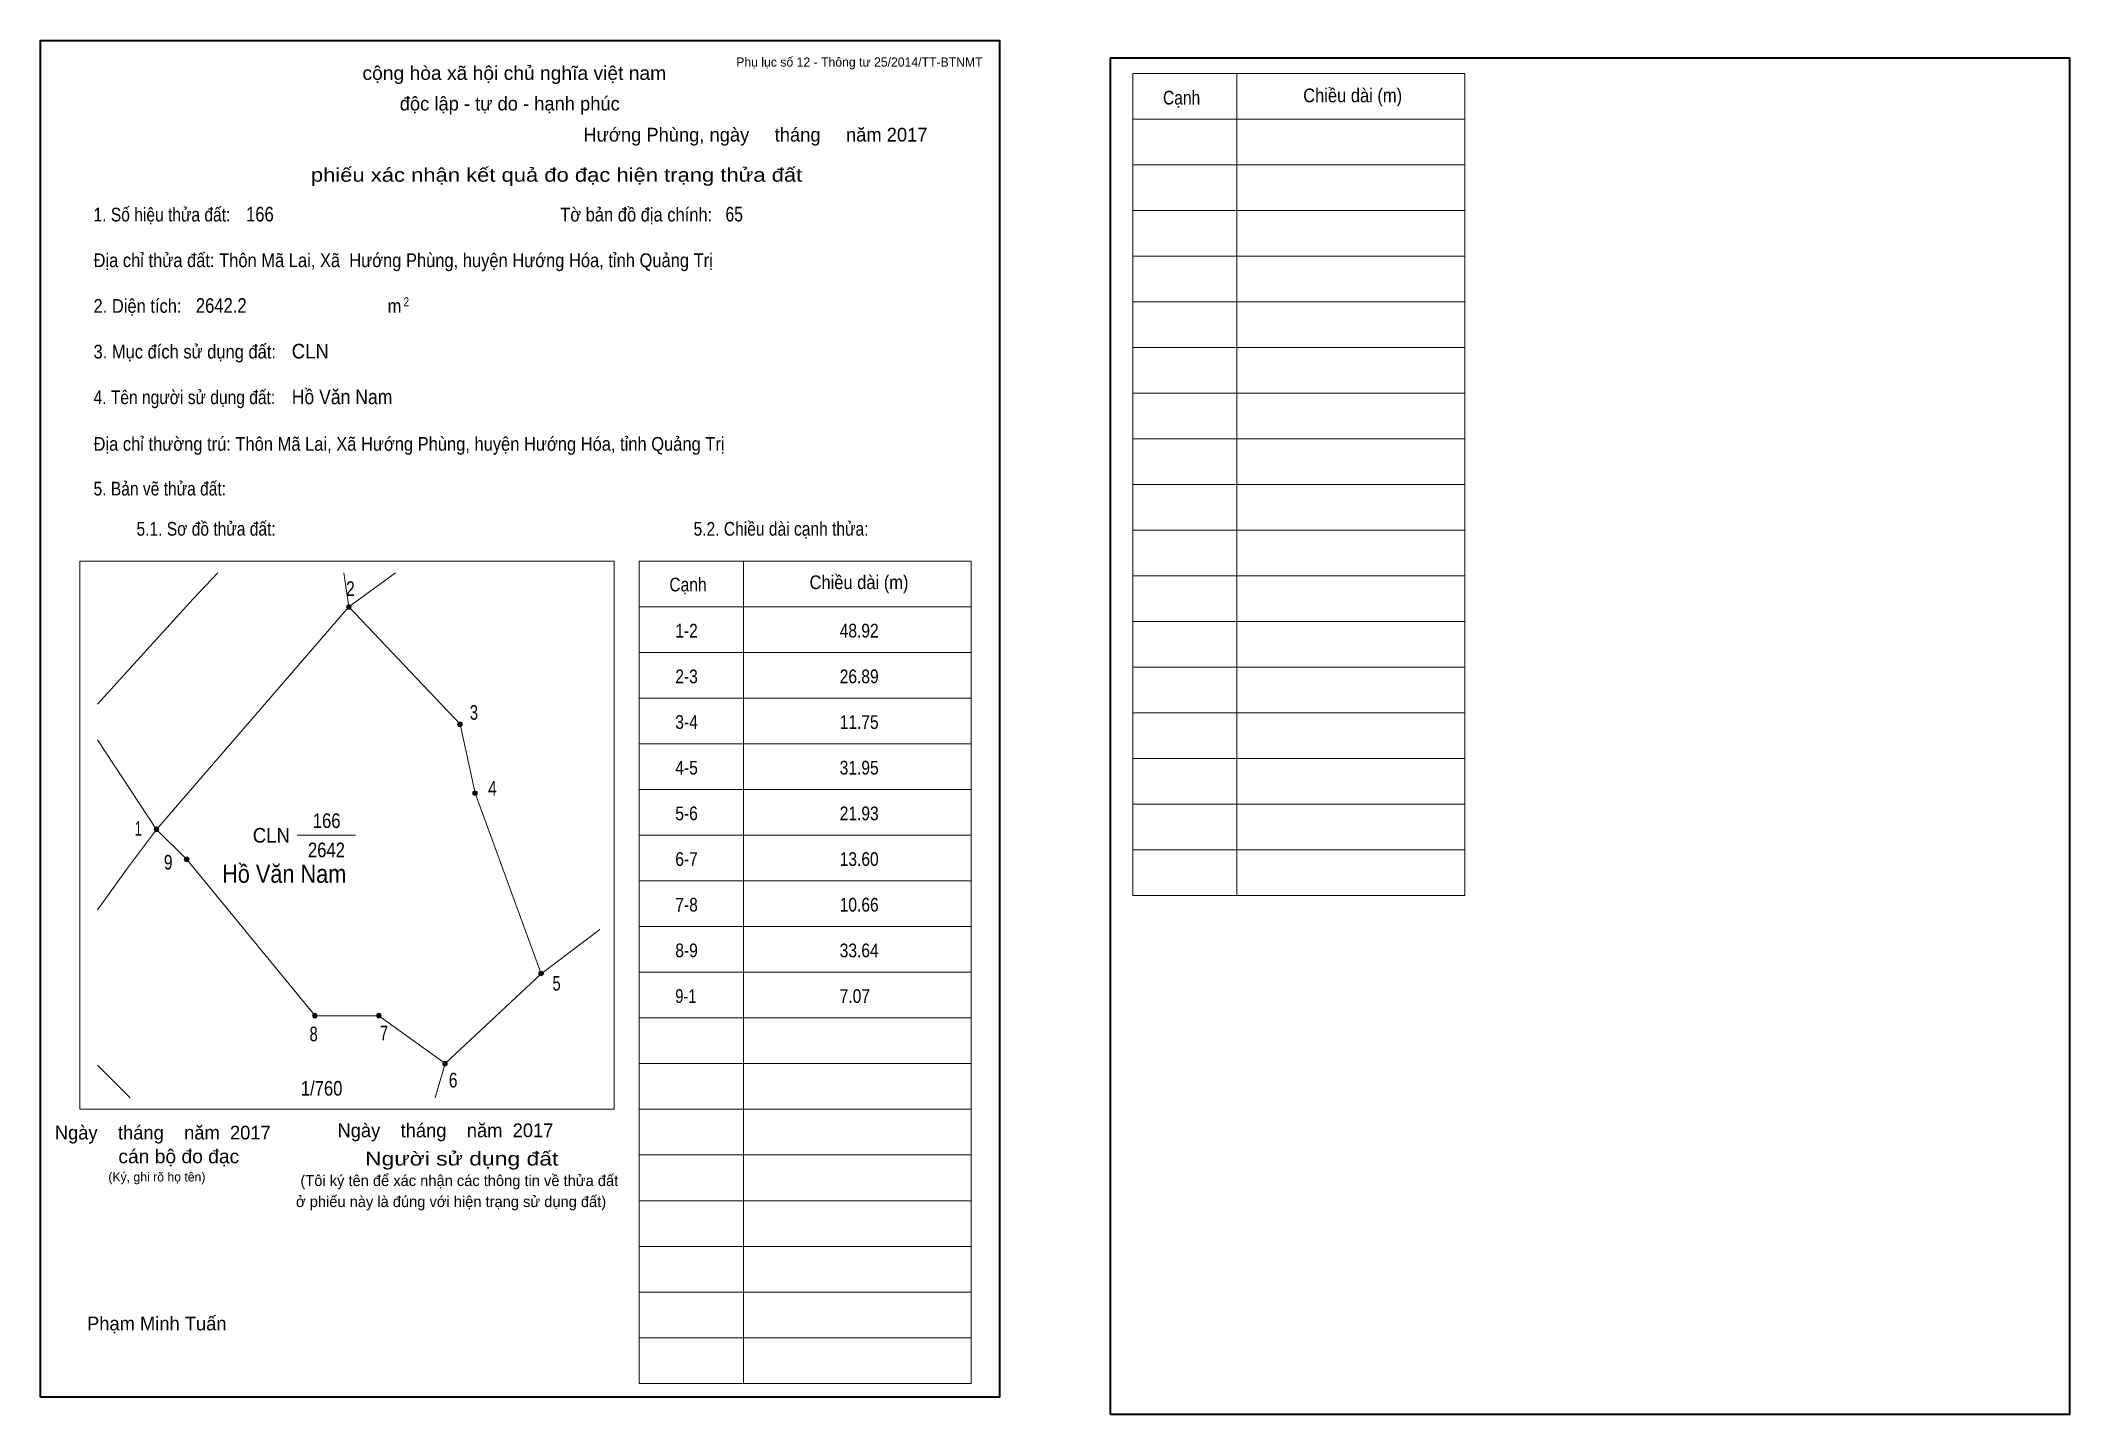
# Model space of a CAD drawing. Header units: centimetres. Extents: x 0 to 44.4, y -0.4 to 29.7.
import ezdxf
from ezdxf.enums import TextEntityAlignment as Align

# ---------------------------------------------------------------- set-up
doc = ezdxf.new("R2010")
doc.units = ezdxf.units.CM
doc.header["$LTSCALE"] = 0.12
for name, color, linetype in [('2', 7, 'Continuous'), ('30', 7, 'Continuous'), ('34', 7, 'Continuous')]:
    doc.layers.add(name, color=color, linetype=linetype)
for name, color, linetype, lineweight in [('32', 7, 'Continuous', 13), ('33', 7, 'Continuous', 13), ('6', 7, 'Continuous', 13), ('63', 7, 'Continuous', 13)]:
    doc.layers.add(name, color=color, linetype=linetype, lineweight=lineweight)

msp = doc.modelspace()

# ---------------------------------------------------------------- hatches: boundary and pattern name
at = {"layer": '32'}
for points in [[(6.8, 17.3, 1), (6.7, 17.3, 1)], [(9.2329, 14.7316, 1), (9.1329, 14.7316, 1)], [(9.5632, 13.2211, 1), (9.4632, 13.2211, 1)], [(2.5895, 12.4316, 1), (2.4895, 12.4316, 1)], [(3.2474, 11.7737, 1), (3.1474, 11.7737, 1)], [(11.0105, 9.2737, 1), (10.9105, 9.2737, 1)], [(6.0553, 8.3526, 1), (5.9553, 8.3526, 1)], [(7.4579, 8.3526, 1), (7.3579, 8.3526, 1)], [(8.9053, 7.3, 1), (8.8053, 7.3, 1)]]:
    msp.add_hatch(color=256, dxfattribs=at).paths.add_polyline_path(points)

# ---------------------------------------------------------------- linework, layer by layer
for centre in [(6.75, 17.3), (9.1829, 14.7316), (9.5132, 13.2211), (2.5395, 12.4316), (3.1974, 11.7737), (10.9605, 9.2737), (6.0053, 8.3526), (7.4079, 8.3526), (8.8553, 7.3)]:
    msp.add_circle(centre, 0.05, dxfattribs=at)
at = {"layer": '33'}
msp.add_line((5.62, 12.3), (6.9, 12.3), dxfattribs=at)
at = {"layer": '6'}
for p, q in [((6.64, 18.05), (6.75, 17.3)), ((7.77, 18.05), (6.75, 17.3)), ((2.54, 12.43), (6.75, 17.3)), ((1.25, 14.39), (2.54, 12.43)), ((8.86, 7.3), (10.96, 9.27)), ((1.25, 7.27), (1.96, 6.55))]:
    msp.add_line(p, q, dxfattribs=at)
for points in [[(3.88, 18.05), (3.34, 17.48), (1.25, 15.17)], [(6.75, 17.3), (9.19, 14.73), (9.52, 13.22), (10.96, 9.27), (12.25, 10.24)], [(2.54, 12.43), (1.9, 11.58), (1.25, 10.67)], [(2.54, 12.43), (3.2, 11.77), (6.01, 8.35), (7.41, 8.35), (8.86, 7.3), (8.64, 6.55)]]:
    msp.add_lwpolyline(points, dxfattribs=at)
at = {"layer": '63'}
for p, q in [((23.92, 28.98), (31.19, 28.98)), ((23.92, 10.98), (23.92, 28.98)), ((26.2, 10.98), (26.2, 28.98)), ((31.19, 10.98), (31.19, 28.98)), ((23.92, 27.98), (31.19, 27.98)), ((23.92, 26.98), (31.19, 26.98)), ((23.92, 25.98), (31.19, 25.98)), ((23.92, 24.98), (31.19, 24.98)), ((23.92, 23.98), (31.19, 23.98)), ((23.92, 22.98), (31.19, 22.98)), ((23.92, 21.98), (31.19, 21.98)), ((23.92, 20.98), (31.19, 20.98)), ((23.92, 19.98), (31.19, 19.98)), ((23.92, 18.98), (31.19, 18.98)), ((0.86, 18.3), (12.56, 18.3)), ((0.86, 6.3), (0.86, 18.3)), ((12.56, 6.3), (12.56, 18.3)), ((13.11, 18.3), (20.38, 18.3)), ((13.11, 0.3), (13.11, 18.3)), ((15.39, 0.3), (15.39, 18.3)), ((20.38, 0.3), (20.38, 18.3)), ((23.92, 17.98), (31.19, 17.98)), ((13.11, 17.3), (20.38, 17.3)), ((23.92, 16.98), (31.19, 16.98)), ((13.11, 16.3), (20.38, 16.3)), ((23.92, 15.98), (31.19, 15.98)), ((13.11, 15.3), (20.38, 15.3)), ((23.92, 14.98), (31.19, 14.98)), ((13.11, 14.3), (20.38, 14.3)), ((23.92, 13.98), (31.19, 13.98)), ((13.11, 13.3), (20.38, 13.3)), ((23.92, 12.98), (31.19, 12.98)), ((13.11, 12.3), (20.38, 12.3)), ((23.92, 11.98), (31.19, 11.98)), ((13.11, 11.3), (20.38, 11.3)), ((23.92, 10.98), (31.19, 10.98)), ((13.11, 10.3), (20.38, 10.3)), ((13.11, 9.3), (20.38, 9.3)), ((13.11, 8.3), (20.38, 8.3)), ((13.11, 7.3), (20.38, 7.3)), ((0.86, 6.3), (12.56, 6.3)), ((13.11, 6.3), (20.38, 6.3)), ((13.11, 5.3), (20.38, 5.3)), ((13.11, 4.3), (20.38, 4.3)), ((13.11, 3.3), (20.38, 3.3)), ((13.11, 2.3), (20.38, 2.3)), ((13.11, 1.3), (20.38, 1.3)), ((13.11, 0.3), (20.38, 0.3))]:
    msp.add_line(p, q, dxfattribs=at)
at = {"layer": '63', "lineweight": 35}
for points in [[(0, 0), (0, 29.7), (21, 29.7), (21, 0)], [(23.43, -0.38), (23.43, 29.32), (44.43, 29.32), (44.43, -0.38)]]:
    msp.add_lwpolyline(points, close=True, dxfattribs=at)

# ---------------------------------------------------------------- texts
at = {"layer": '2', "width": 0.9}
msp.add_text('Hồ Văn Nam', height=0.3947, dxfattribs=at).set_placement((5.335, 11.26), align=Align.CENTER)
at = {"layer": '30'}
for s, height, width, p in [('1-2', 0.3, 0.85, (13.9, 16.63)), ('48.92', 0.3, 0.85, (17.5, 16.63)), ('2-3', 0.3, 0.85, (13.9, 15.63)), ('26.89', 0.3, 0.85, (17.5, 15.63)), ('3-4', 0.3, 0.85, (13.9, 14.63)), ('11.75', 0.3, 0.85, (17.5, 14.63)), ('4-5', 0.3, 0.85, (13.9, 13.63)), ('31.95', 0.3, 0.85, (17.5, 13.63)), ('5-6', 0.3, 0.85, (13.9, 12.63)), ('21.93', 0.3, 0.85, (17.5, 12.63)), ('6-7', 0.3, 0.85, (13.9, 11.63)), ('13.60', 0.3, 0.85, (17.5, 11.63)), ('7-8', 0.3, 0.85, (13.9, 10.63)), ('10.66', 0.3, 0.85, (17.5, 10.63)), ('8-9', 0.3, 0.85, (13.9, 9.63)), ('33.64', 0.3, 0.85, (17.5, 9.63)), ('9-1', 0.3, 0.8, (13.9, 8.63)), ('7.07', 0.3, 0.85, (17.5, 8.63)), ('1/760', 0.32, 0.85, (5.7, 6.6))]:
    msp.add_text(s, height=height, dxfattribs=dict(at, width=width)).set_placement(p)
at = {"layer": '32'}
for s, width, p in [('2', 0.8, (6.785, 17.54)), ('3', 0.75, (9.49, 14.83)), ('4', 0.8, (9.895, 13.17)), ('1', 0.65, (2.14, 12.29)), ('9', 0.8, (2.795, 11.55)), ('5', 0.75, (11.3, 8.9)), ('8', 0.75, (5.98, 7.79)), ('7', 0.75, (7.52, 7.81)), ('6', 0.8, (9.035, 6.78))]:
    msp.add_text(s, height=0.32, dxfattribs=dict(at, width=width)).set_placement(p, align=Align.CENTER)
at = {"layer": '33', "width": 0.95}
msp.add_text('CLN', height=0.32, dxfattribs=at).set_placement((5.46, 12.14), align=Align.RIGHT)
at = {"layer": '33', "width": 0.85}
for s, p in [('166', (6.265, 12.46)), ('2642', (6.26, 11.82))]:
    msp.add_text(s, height=0.32, dxfattribs=at).set_placement(p, align=Align.CENTER)
at = {"layer": '34'}
for s, width, p in [('166', 0.85, (4.5, 25.74)), ('65', 0.8, (15, 25.74)), ('2642.2', 0.85, (3.4, 23.74)), ('CLN', 0.95, (5.5, 22.74)), ('Hồ Văn Nam', 0.9, (5.5, 21.74))]:
    msp.add_text(s, height=0.32, dxfattribs=dict(at, width=width)).set_placement(p)
at = {"layer": '63'}
for s, height, p in [('Phụ lục số 12 - Thông tư 25/2014/TT-BTNMT', 0.2, (20.63, 29.13)), ('Ngày    tháng    năm  2017', 0.3, (5.04, 5.64)), ('Ngày    tháng    năm  2017', 0.3, (11.23, 5.69)), ('(Ký, ghi rõ họ tên)', 0.2, (3.61, 4.72))]:
    msp.add_text(s, height=height, dxfattribs=at).set_placement(p, align=Align.RIGHT)
at = {"layer": '63', "width": 1.05}
msp.add_text('cộng hòa xã hội chủ nghĩa việt nam', height=0.3, dxfattribs=at).set_placement((10.375, 28.84), align=Align.CENTER)
at = {"layer": '63'}
for s, height, p in [('độc lập - tự do - hạnh phúc', 0.3, (10.275, 28.17)), ('Hướng Phùng, ngày     tháng     năm 2017', 0.3, (15.655, 27.49)), ('(Tôi ký tên để xác nhận các thông tin về thửa đất ', 0.24, (9.215, 4.62)), ('ở phiếu này là đúng với hiện trạng sử dụng đất)', 0.24, (8.99, 4.16)), ('Phạm Minh Tuấn', 0.3, (2.545, 1.46))]:
    msp.add_text(s, height=height, dxfattribs=at).set_placement(p, align=Align.CENTER)
for s, height, width, p in [('Cạnh', 0.3, 0.85, (24.58, 28.3)), ('Chiều dài (m)', 0.3, 0.9, (27.65, 28.35)), ('1. Số hiệu thửa đất:', 0.3, 0.85, (1.16, 25.74)), ('Tờ bản đồ địa chính:', 0.3, 0.9, (11.38, 25.74)), ('Địa chỉ thửa đất: Thôn Mã Lai, Xã  Hướng Phùng, huyện Hướng Hóa, tỉnh Quảng Trị', 0.3, 0.9, (1.16, 24.74)), ('2. Diện tích:', 0.3, 0.9, (1.16, 23.74)), ('2', 0.2, 0.8, (7.95, 23.88)), ('m', 0.3, 0.9, (7.6, 23.74)), ('3. Mục đích sử dụng đất:', 0.3, 0.9, (1.16, 22.74)), ('4. Tên người sử dụng đất:', 0.3, 0.85, (1.16, 21.74)), ('Địa chỉ thường trú: Thôn Mã Lai, Xã Hướng Phùng, huyện Hướng Hóa, tỉnh Quảng Trị', 0.3, 0.9, (1.16, 20.72)), ('5. Bản vẽ thửa đất:', 0.3, 0.85, (1.16, 19.74)), ('5.1. Sơ đồ thửa đất:', 0.3, 0.85, (2.1, 18.86)), ('5.2. Chiều dài cạnh thửa:', 0.3, 0.85, (14.3, 18.86)), ('Cạnh', 0.3, 0.85, (13.77, 17.64)), ('Chiều dài (m)', 0.3, 0.9, (16.84, 17.69))]:
    msp.add_text(s, height=height, dxfattribs=dict(at, width=width)).set_placement(p)
for s, width, p in [('phiếu xác nhận kết quả đo đạc hiện trạng thửa đất', 1.2, (16.68, 26.61)), ('cán bộ đo đạc', 1.05, (4.35, 5.12)), ('Người sử dụng đất', 1.25, (11.34, 5.07))]:
    msp.add_text(s, height=0.3, dxfattribs=dict(at, width=width)).set_placement(p, align=Align.RIGHT)

doc.saveas('drawing.dxf')
